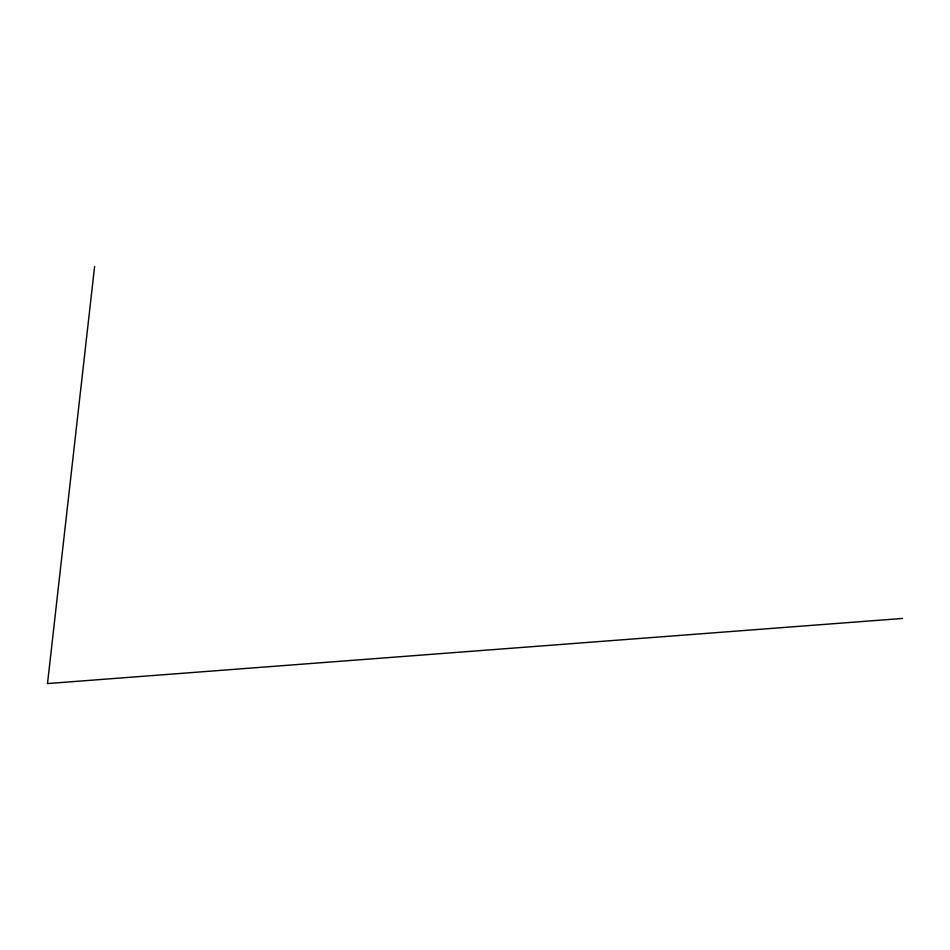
<?xml version="1.0" encoding="UTF-8"?>
<svg xmlns="http://www.w3.org/2000/svg" width="950" height="950" viewBox="0 0 950 950"><rect width="100%" height="100%" fill="white"/><g stroke="black" fill="none" stroke-linecap="round" stroke-linejoin="round"><path stroke-width="1.43" d="M94.608 266.439L47.5 683.561L902.5 618.45"/></g></svg>
